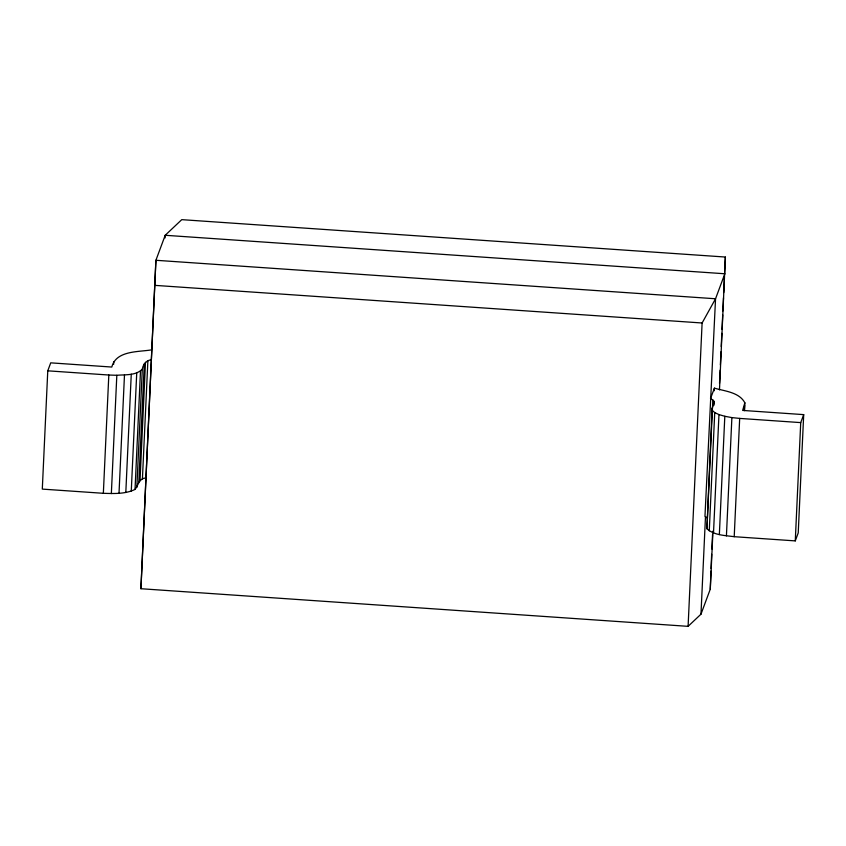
<?xml version="1.0" encoding="UTF-8"?>
<svg xmlns="http://www.w3.org/2000/svg" width="846" height="846" viewBox="0 0 846 846"><rect width="100%" height="100%" fill="white"/><g stroke="black" fill="none" stroke-linecap="round" stroke-linejoin="round"><path stroke-width="1.27" d="M712.956 531.119L710.27 589.186L700.974 614.185L688.094 626.347L140.922 588.721L155.907 260.282L165.203 235.283L181.763 219.653L725.371 257.036L719.481 389.9M145.893 477.133L145.861 477.958C138.924 478.286 138.437 485.244 135.032 489.422C125.271 494.191 113.935 493.609 103.349 493.303L42.3 489.104L47.767 370.823L50.728 362.849L111.788 367.048C116.103 350.487 137.909 352.105 151.328 349.906M140.922 588.721L155.907 260.282L715.547 298.765L724.842 273.766L165.203 235.283L165.086 237.927M710.27 589.186L710.968 571.124M711.074 568.544L711.645 554.299M103.349 493.303L108.817 375.021L47.767 370.823M113.639 364.351L113.766 361.728M111.355 493.578L116.822 375.296C125.25 374.503 135.931 375.751 142.308 369.142C143.027 364.214 146.337 360.417 151.328 359.677M119.011 493.292L124.478 375.011M125.811 492.457L131.267 374.175M131.267 491.135L136.735 372.853M135.032 489.422L140.499 371.14M136.841 487.423L142.308 369.142M138.818 482.104L144.285 363.822M140.024 480.56L145.491 362.278M142.403 479.164L147.87 360.882M688.094 626.347L702.106 322.992L715.547 298.765L704.961 516.409L707.372 518.006M700.974 614.185L705.469 516.938M710.428 398.128L714.077 401.374L714.098 403.003L712.12 408.332L706.928 528.75C714.172 535.381 724.99 535.423 734.212 536.692L795.272 540.89L798.233 532.906L803.7 414.625L742.651 410.426L744.85 402.791C739.224 392.195 724.811 391.19 714.405 388.145L710.989 397.334M706.928 528.75L712.84 399.724M714.288 390.778L714.405 388.145M713.897 405.319L714.077 401.374M709.265 530.876L714.733 412.594L712.395 410.469L712.12 408.332M711.888 549.043L712.554 534.577M719.523 383.365L720.147 370.157M720.369 364.954L721.004 351.746M721.226 346.532L721.85 333.324M722.029 329.38L722.706 314.913M722.886 310.968L723.489 297.813M723.732 292.557L724.388 278.133M724.588 274.136L725.36 257.089M713.506 532.864L718.963 414.582L714.733 412.594M719.354 534.566L724.811 416.285L718.963 414.582M726.418 535.878L731.885 417.596L724.811 416.285M734.212 536.692L739.679 418.41L731.885 417.596M744.385 410.363L744.628 405.107M744.491 410.68L744.85 402.791M795.272 540.89L800.728 422.609L803.7 414.625M108.817 375.021L116.822 375.296M154.934 285.366L702.106 322.992M739.679 418.41L800.728 422.609"/></g></svg>
